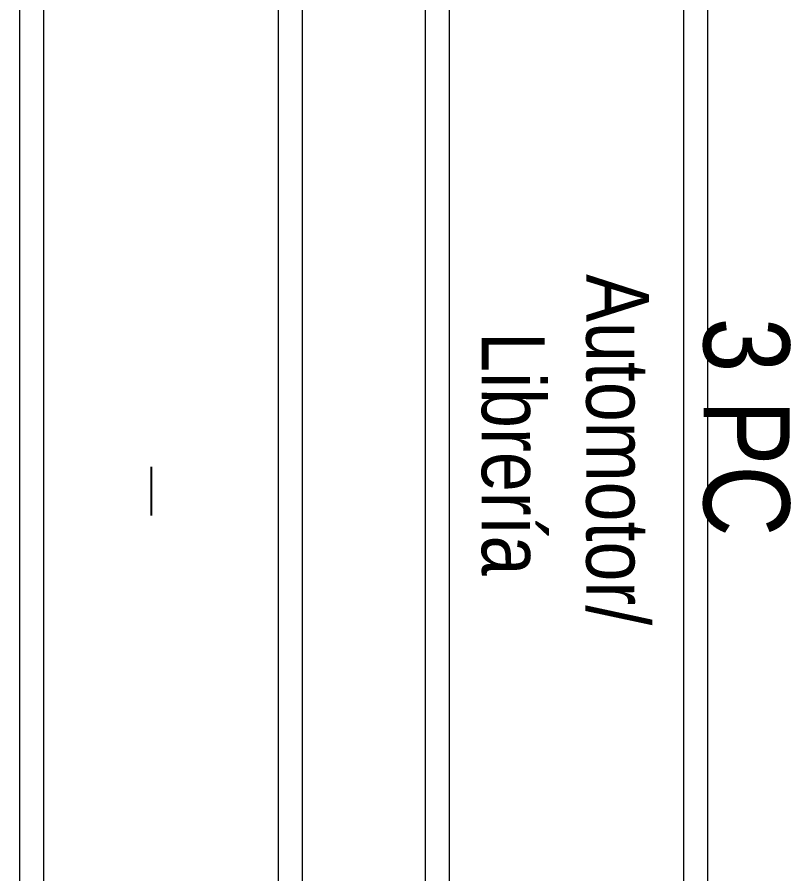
# Model space of a CAD drawing. Header units: metres. Extents: x 0 to 8715937, y -236336 to 216.
# Drawn here: x 134.372 to 135.961, y 76.044 to 77.804 of the extents above; entities that cross this region are included whole.
import ezdxf

# ---------------------------------------------------------------- set-up
doc = ezdxf.new("R2010")
doc.units = ezdxf.units.M
doc.header["$MEASUREMENT"] = 0
doc.linetypes.add('ACAD_ISO10W100', pattern=[18, 12, -3, 0, -3])
for name, color, linetype in [('0-BLOCK-EQUIPAMIENTO', 7, 'Continuous'), ('0-BLOCK-ESTRUCTURA', 7, 'Continuous'), ('AAA CONECT', 3, 'Continuous'), ('AAA LARG', 1, 'Continuous'), ('EJES', 251, 'ACAD_ISO10W100'), ('TEXTO', 7, 'Continuous')]:
    doc.layers.add(name, color=color, linetype=linetype)
doc.styles.add('AR', font='arial.ttf')

# ---------------------------------------------------------------- blocks, each defined once
blk = doc.blocks.new('DPM-ESTRUCTURA')
at = {"layer": 'EJES', "ltscale": 0.4}
blk.add_line((46.9278, 41.5801), (46.9278, 112.3301), dxfattribs=at)
blk = doc.blocks.new('larguero 2.3')
at = {"layer": 'AAA LARG', "lineweight": 5}
for p, q in [((-0.0196, 0.0274), (-0.0189, 0.0305)), ((0, 0.0232), (-0.0196, 0.0274)), ((-0.0189, 0.0305), (0.0032, 0.0258)), ((0, 0), (0, 0.0232)), ((0.0032, 0.0258), (0.0032, -0.0032)), ((-0.0568, -0.0032), (-0.0568, 0)), ((-0.0568, 0), (0, 0)), ((-0.0518, -0.0032), (-0.0568, -0.0032)), ((-0.0018, -0.0032), (-0.0518, -0.0032)), ((-0.0518, -0.0032), (-0.0518, -2.2932)), ((-0.0018, -2.2932), (-0.0018, -0.0032)), ((0.0032, -0.0032), (-0.0018, -0.0032)), ((-0.0518, -2.2932), (-0.0568, -2.2932)), ((-0.0568, -2.2932), (-0.0568, -2.2964)), ((-0.0568, -2.2964), (-0.0002, -2.2962)), ((0.0032, -2.2932), (-0.0518, -2.2932)), ((-0.0002, -2.2962), (0, -2.3196)), ((0.0032, -2.3222), (0.0032, -2.2932)), ((0, -2.3196), (-0.0196, -2.3238)), ((-0.0189, -2.3269), (0.0032, -2.3222)), ((-0.0196, -2.3238), (-0.0189, -2.3269))]:
    blk.add_line(p, q, dxfattribs=at)
blk = doc.blocks.new('DPM-EQUIPAMIENTO')
at = {"layer": 'AAA CONECT', "rotation": 180}
for p in [(46.655, 75.656), (47.4878, 75.656)]:
    blk.add_blockref('larguero 2.3', p, dxfattribs=at)
at = {"layer": 'AAA CONECT'}
for p in [(47.2394, 77.9535), (48.0721, 77.9535)]:
    blk.add_blockref('larguero 2.3', p, dxfattribs=at)

msp = doc.modelspace()

# ---------------------------------------------------------------- linework, layer by layer
at = {"layer": 'AAA LARG', "lineweight": 5}
for p, q in [((134.3768, 77.9492), (134.3768, 75.6592)), ((134.4268, 75.6592), (134.4268, 77.9492)), ((134.9076, 77.9503), (134.9076, 75.6603)), ((134.9576, 75.6603), (134.9576, 77.9503)), ((135.2096, 77.9492), (135.2096, 75.6592)), ((135.2596, 75.6592), (135.2596, 77.9492)), ((135.7403, 77.9503), (135.7403, 75.6603)), ((135.7903, 75.6603), (135.7903, 77.9503))]:
    msp.add_line(p, q, dxfattribs=at)

# ---------------------------------------------------------------- block references
at = {"layer": '0-BLOCK-EQUIPAMIENTO'}
msp.add_blockref('DPM-EQUIPAMIENTO', (87.72, 0), dxfattribs=at)
at = {"layer": '0-BLOCK-ESTRUCTURA', "ltscale": 0.1}
msp.add_blockref('DPM-ESTRUCTURA', (87.72, 0), dxfattribs=at)

# ---------------------------------------------------------------- texts
at = {"layer": 'TEXTO', "ltscale": 0.1, "attachment_point": 1, "rotation": 270, "style": 'AR'}
for s, insert, char_height in [('\\pi1.68;{\\fArial Narrow|b0|i0|c0|p34;Automotor/\\P\\pi1.7992;Librería}', (135.6692, 78.9561), 0.128689), ('{\\fArial Narrow|b0|i0|c0|p34;3 PC}', (135.9579, 77.1868), 0.176497)]:
    msp.add_mtext_dynamic_manual_height_columns(s, width=4.08123, gutter_width=12.5, heights=[0], dxfattribs=dict(at, insert=insert, char_height=char_height))

doc.saveas('drawing.dxf')
